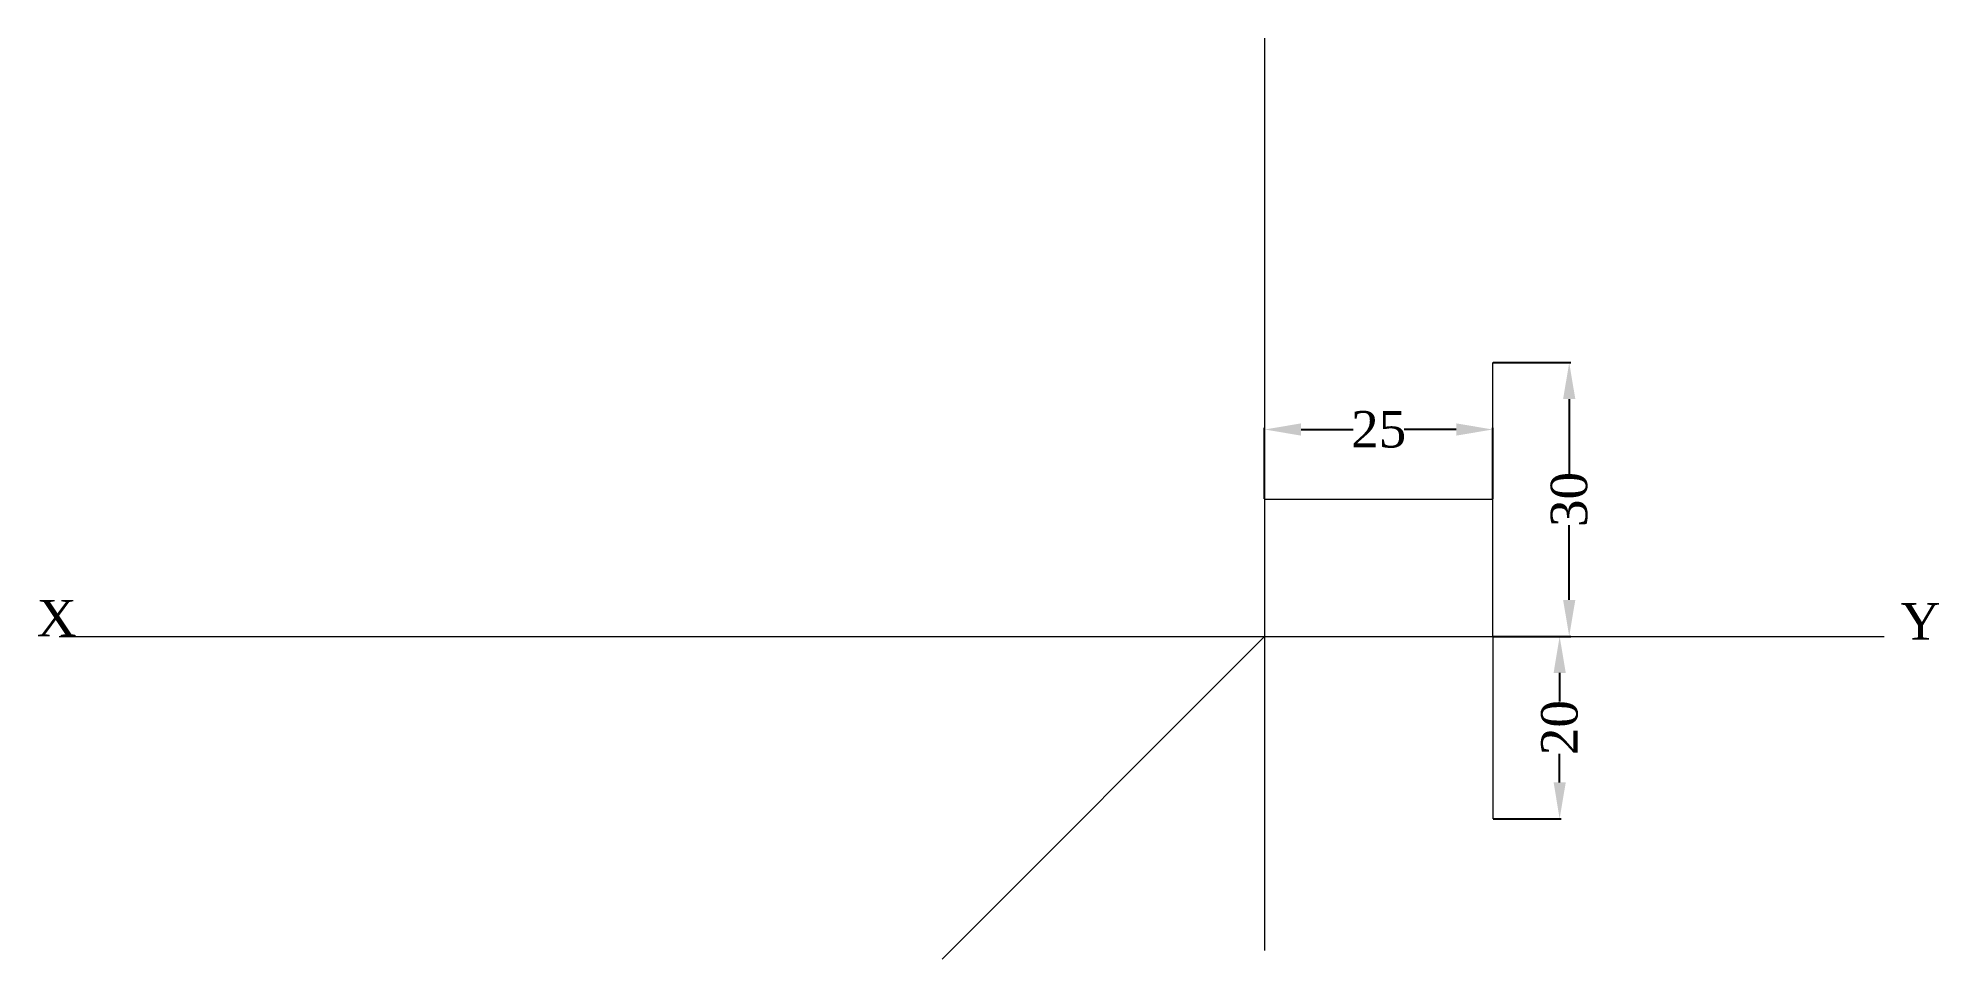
# Paper-space layout 'Layout5' of a CAD drawing. Header units: millimetres. Extents: x 21 to 229, y 50 to 151.
import ezdxf

# ---------------------------------------------------------------- set-up
doc = ezdxf.new("R2010")
doc.units = ezdxf.units.MM
doc.linetypes.add('CENTERX2', pattern=[101.6, 63.5, -12.7, 12.7, -12.7])
for name, color, linetype, lineweight in [('projection line', 250, 'Continuous', 5), ('text', 212, 'CENTERX2', 5), ('xy', 1, 'Continuous', 15)]:
    doc.layers.add(name, color=color, linetype=linetype, lineweight=lineweight)
doc.styles.get("Standard").update_dxf_attribs({"font": 'times.ttf', "height": 4})
doc.dimstyles.get("Standard").update_dxf_attribs({"dimtxt": 4, "dimasz": 4, "dimexe": 0.18, "dimexo": 0.0625, "dimgap": 0.09, "dimtad": 0, "dimtoh": 1, "dimdec": 0, "dimzin": 0, "dimdsep": 46, "dimtxsty": 'Standard', "dimcen": 0.09, "dimadec": 0, "dimazin": 0, "dimtfac": 1, "dimtdec": 0, "dimtofl": 0, "dimtmove": 0, "dimatfit": 3, "dimfxl": 1, "dimtolj": 1, "dimtzin": 0, "dimarcsym": 0})

# ---------------------------------------------------------------- blocks, each defined once
blk = doc.blocks.new('*D25')
at = {"layer": 'Defpoints', "color": 0, "transparency": 16777216}
for p in [(180.33, 115.21), (180.33, 85.21), (188.71, 85.21)]:
    blk.add_point(p, dxfattribs=at)
at = {"layer": 'projection line', "color": 0, "lineweight": -2, "transparency": 16777216}
for p, q in [((180.39, 115.21), (188.89, 115.21)), ((188.71, 111.21), (188.71, 103.03)), ((188.71, 89.21), (188.71, 97.39)), ((180.39, 85.21), (188.89, 85.21))]:
    blk.add_line(p, q, dxfattribs=at)
at = {"layer": 'projection line', "color": 0, "transparency": 16777216}
for points in [[(188.04, 111.21), (189.38, 111.21), (188.71, 115.21)], [(188.04, 89.21), (189.38, 89.21), (188.71, 85.21)]]:
    blk.add_solid(points, dxfattribs=at)
at = {"layer": 'projection line', "color": 0, "transparency": 16777216, "insert": (188.71, 100.21), "char_height": 4, "attachment_point": 5, "rotation": 90}
blk.add_mtext('\\A1;30', dxfattribs=at)
blk = doc.blocks.new('*D26')
at = {"layer": 'Defpoints', "color": 0, "transparency": 16777216}
for p in [(180.33, 85.21), (180.33, 65.21), (187.66, 65.21)]:
    blk.add_point(p, dxfattribs=at)
at = {"layer": 'projection line', "color": 0, "lineweight": -2, "transparency": 16777216}
for p, q in [((180.39, 85.21), (187.84, 85.21)), ((187.66, 81.21), (187.66, 78.08)), ((187.66, 69.21), (187.66, 72.34)), ((180.39, 65.21), (187.84, 65.21))]:
    blk.add_line(p, q, dxfattribs=at)
at = {"layer": 'projection line', "color": 0, "transparency": 16777216}
for points in [[(187, 81.21), (188.33, 81.21), (187.66, 85.21)], [(187, 69.21), (188.33, 69.21), (187.66, 65.21)]]:
    blk.add_solid(points, dxfattribs=at)
at = {"layer": 'projection line', "color": 0, "transparency": 16777216, "insert": (187.66, 75.21), "char_height": 4, "attachment_point": 5, "rotation": 90}
blk.add_mtext('\\A1;20', dxfattribs=at)
blk = doc.blocks.new('*D27')
at = {"layer": 'Defpoints', "color": 0, "transparency": 16777216}
for p in [(180.33, 107.88), (155.33, 100.21), (180.33, 100.21)]:
    blk.add_point(p, dxfattribs=at)
at = {"layer": 'projection line', "color": 0, "lineweight": -2, "transparency": 16777216}
for p, q in [((155.33, 100.27), (155.33, 108.06)), ((159.33, 107.88), (165.05, 107.88)), ((176.33, 107.88), (170.62, 107.88)), ((180.33, 100.27), (180.33, 108.06))]:
    blk.add_line(p, q, dxfattribs=at)
at = {"layer": 'projection line', "color": 0, "transparency": 16777216}
for points in [[(159.33, 108.55), (159.33, 107.21), (155.33, 107.88)], [(176.33, 108.55), (176.33, 107.21), (180.33, 107.88)]]:
    blk.add_solid(points, dxfattribs=at)
at = {"layer": 'projection line', "color": 0, "transparency": 16777216, "insert": (167.83, 107.88), "char_height": 4, "attachment_point": 5}
blk.add_mtext('\\A1;25', dxfattribs=at)

psp = doc.layouts.new('Layout5')

# ---------------------------------------------------------------- linework, layer by layer
at = {"layer": 'projection line'}
for p, q in [((155.33, 150.78), (155.33, 50.78)), ((180.33, 85.21), (180.33, 115.21)), ((180.33, 100.21), (155.33, 100.21)), ((155.33, 85.21), (119.98, 49.85)), ((180.33, 85.21), (180.33, 65.21))]:
    psp.add_line(p, q, dxfattribs=at)
at = {"layer": 'xy'}
psp.add_line((23.23, 85.21), (223.23, 85.21), dxfattribs=at)

# ---------------------------------------------------------------- texts
at = {"layer": 'text'}
for s, p in [('X', (20.78, 85.21)), ('Y', (225.02, 84.86))]:
    psp.add_text(s, height=4, dxfattribs=at).set_placement(p)

# ---------------------------------------------------------------- dimensions: what is measured, and where the dimension line sits
at = {"layer": 'projection line'}
for base, p1, p2, picture, middle in [((188.71, 85.21), (180.33, 115.21), (180.33, 85.21), '*D25', (188.71, 100.21)), ((187.66, 65.21), (180.33, 85.21), (180.33, 65.21), '*D26', (187.66, 75.21))]:
    dim = psp.add_linear_dim(base=base, p1=p1, p2=p2, angle=90, dimstyle='Standard', dxfattribs=at)
    dim.commit()
    dim.dimension.update_dxf_attribs({"geometry": picture, "text_midpoint": middle})
dim = psp.add_linear_dim(base=(180.33, 107.88), p1=(155.33, 100.21), p2=(180.33, 100.21), dimstyle='Standard', dxfattribs=at)
dim.commit()
dim.dimension.update_dxf_attribs({"geometry": '*D27', "text_midpoint": (167.83, 107.88)})

doc.saveas('drawing.dxf')
